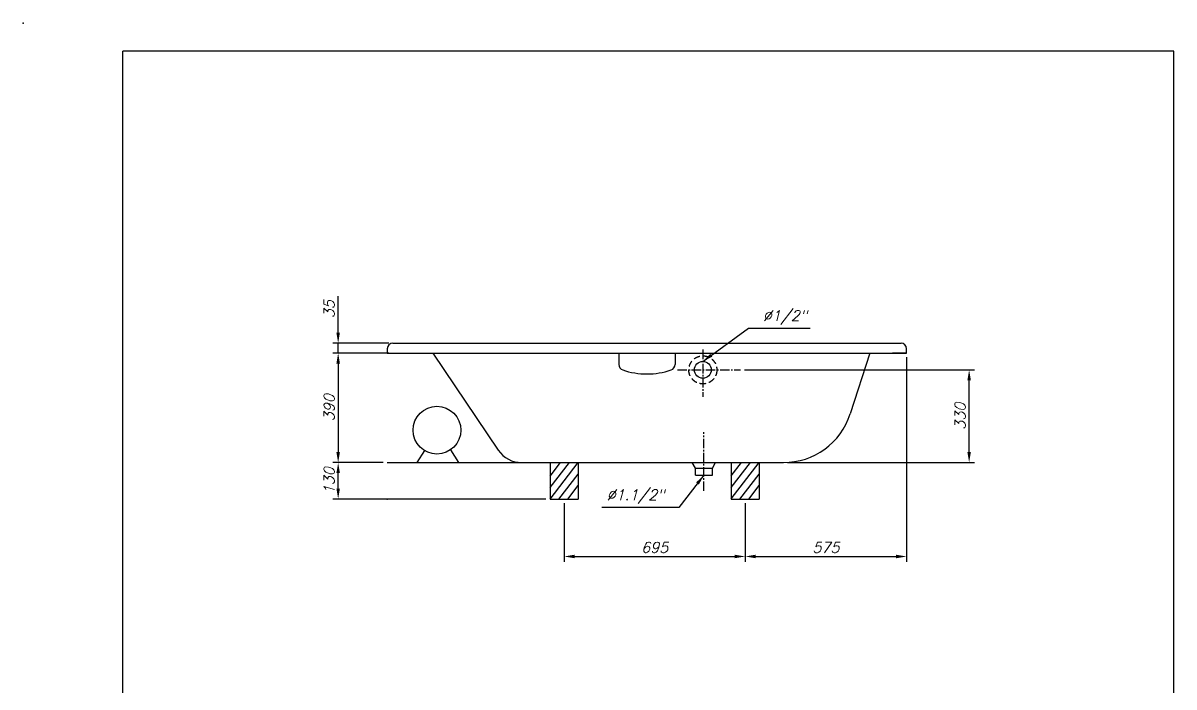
# Model space of a CAD drawing. Extents: x -9638 to -5438, y -3307 to 2633.
# Drawn here: x -9638 to -5538, y 269 to 2633 of the extents above; entities that cross this region are included whole.
import ezdxf

# ---------------------------------------------------------------- set-up
doc = ezdxf.new("R2010")
doc.units = 0
doc.header["$LTSCALE"] = 45
doc.header["$MEASUREMENT"] = 0
doc.linetypes.add('CENTER2', pattern=[1.125, 0.75, -0.125, 0.125, -0.125])
doc.linetypes.add('DASHED', pattern=[0.75, 0.5, -0.25])
doc.layers.get('DEFPOINTS').update_dxf_attribs({"linetype": 'CONTINUOUS'})
for name, color, linetype in [('CENTRO', 1, 'CENTER2'), ('ESTREITA', 1, 'CONTINUOUS'), ('LARGA', 7, 'CONTINUOUS'), ('RAHMEN07', 5, 'CONTINUOUS'), ('TRACEJADA', 3, 'DASHED')]:
    doc.layers.add(name, color=color, linetype=linetype)
doc.styles.add('FABIO', font='romans.shx', dxfattribs={"oblique": 15})
doc.dimstyles.new('FABIO_AGUIAR', dxfattribs={"dimscale": 15, "dimtxt": 2.5, "dimasz": 2.5, "dimexe": 1.25, "dimexo": 1, "dimgap": 0.9, "dimtad": 1, "dimtxsty": 'FABIO', "dimcen": 2.5, "dimclrt": 3, "dimazin": 3, "dimtfac": 1, "dimtmove": 0, "dimatfit": 3, "dimtolj": 1, "dimtzin": 0})

# ---------------------------------------------------------------- blocks, each defined once
blk = doc.blocks.new('*D9')
at = {"layer": 'DEFPOINTS', "color": 0}
for p in [(-8320.6, 1492.7), (-8515.6, 1457.7), (-8320.6, 1457.7)]:
    blk.add_point(p, dxfattribs=at)
at = {"layer": 'ESTREITA', "color": 0}
for p, q in [((-8515.6, 1530.2), (-8515.6, 1660)), ((-8335.6, 1492.7), (-8534.4, 1492.7)), ((-8515.6, 1457.7), (-8515.6, 1492.7)), ((-8335.6, 1457.7), (-8534.4, 1457.7)), ((-8515.6, 1420.2), (-8515.6, 1382.7))]:
    blk.add_line(p, q, dxfattribs=at)
for points in [[(-8521.9, 1530.2), (-8509.4, 1530.2), (-8515.6, 1492.7)], [(-8521.9, 1420.2), (-8509.4, 1420.2), (-8515.6, 1457.7)]]:
    blk.add_solid(points, dxfattribs=at)
at = {"layer": 'ESTREITA', "color": 3, "insert": (-8547.9, 1613.9), "char_height": 37.5, "attachment_point": 5, "rotation": 90, "style": 'FABIO'}
blk.add_mtext('\\A1;35', dxfattribs=at)
blk = doc.blocks.new('*D10')
at = {"layer": 'DEFPOINTS', "color": 0}
for p in [(-8340.6, 1457.7), (-8515.6, 1067.7), (-8340.6, 1067.7)]:
    blk.add_point(p, dxfattribs=at)
at = {"layer": 'ESTREITA', "color": 0}
for p, q in [((-8355.6, 1457.7), (-8534.4, 1457.7)), ((-8515.6, 1420.2), (-8515.6, 1105.2)), ((-8355.6, 1067.7), (-8534.4, 1067.7))]:
    blk.add_line(p, q, dxfattribs=at)
for points in [[(-8521.9, 1420.2), (-8509.4, 1420.2), (-8515.6, 1457.7)], [(-8521.9, 1105.2), (-8509.4, 1105.2), (-8515.6, 1067.7)]]:
    blk.add_solid(points, dxfattribs=at)
at = {"layer": 'ESTREITA', "color": 3, "insert": (-8547.9, 1262.7), "char_height": 37.5, "attachment_point": 5, "rotation": 90, "style": 'FABIO'}
blk.add_mtext('\\A1;390', dxfattribs=at)
blk = doc.blocks.new('*D11')
at = {"layer": 'DEFPOINTS', "color": 0}
for p in [(-8515.6, 1067.7), (-8355.6, 1067.7), (-7760.6, 937.7)]:
    blk.add_point(p, dxfattribs=at)
at = {"layer": 'ESTREITA', "color": 0}
for p, q in [((-8370.6, 1067.7), (-8534.4, 1067.7)), ((-8515.6, 975.2), (-8515.6, 1030.2)), ((-7775.6, 937.7), (-8534.4, 937.7))]:
    blk.add_line(p, q, dxfattribs=at)
for points in [[(-8521.9, 1030.2), (-8509.4, 1030.2), (-8515.6, 1067.7)], [(-8521.9, 975.2), (-8509.4, 975.2), (-8515.6, 937.7)]]:
    blk.add_solid(points, dxfattribs=at)
at = {"layer": 'ESTREITA', "color": 3, "insert": (-8547.9, 1002.7), "char_height": 37.5, "attachment_point": 5, "rotation": 90, "style": 'FABIO'}
blk.add_mtext('\\A1;130', dxfattribs=at)
blk = doc.blocks.new('*D12')
at = {"layer": 'DEFPOINTS', "color": 0}
for p in [(-7710.6, 937.7), (-7065.6, 937.7), (-7065.6, 733.2)]:
    blk.add_point(p, dxfattribs=at)
at = {"layer": 'ESTREITA', "color": 0}
for p, q in [((-7710.6, 922.7), (-7710.6, 714.5)), ((-7065.6, 922.7), (-7065.6, 714.5)), ((-7673.1, 733.2), (-7103.1, 733.2))]:
    blk.add_line(p, q, dxfattribs=at)
for points in [[(-7673.1, 739.5), (-7673.1, 727), (-7710.6, 733.2)], [(-7103.1, 739.5), (-7103.1, 727), (-7065.6, 733.2)]]:
    blk.add_solid(points, dxfattribs=at)
at = {"layer": 'ESTREITA', "color": 3, "insert": (-7388.1, 765.5), "char_height": 37.5, "attachment_point": 5, "style": 'FABIO'}
blk.add_mtext('\\A1;695', dxfattribs=at)
blk = doc.blocks.new('*D13')
at = {"layer": 'DEFPOINTS', "color": 0}
for p in [(-6490.6, 1457.7), (-7065.6, 922.7), (-6490.6, 733.2)]:
    blk.add_point(p, dxfattribs=at)
at = {"layer": 'ESTREITA', "color": 0}
for p, q in [((-6490.6, 1442.7), (-6490.6, 714.5)), ((-7065.6, 907.7), (-7065.6, 714.5)), ((-7028.1, 733.2), (-6528.1, 733.2))]:
    blk.add_line(p, q, dxfattribs=at)
for points in [[(-7028.1, 739.5), (-7028.1, 727), (-7065.6, 733.2)], [(-6528.1, 739.5), (-6528.1, 727), (-6490.6, 733.2)]]:
    blk.add_solid(points, dxfattribs=at)
at = {"layer": 'ESTREITA', "color": 3, "insert": (-6778.1, 765.5), "char_height": 37.5, "attachment_point": 5, "style": 'FABIO'}
blk.add_mtext('\\A1;575', dxfattribs=at)
blk = doc.blocks.new('*D14')
at = {"layer": 'DEFPOINTS', "color": 0}
for p in [(-7083, 1397.7), (-6267.9, 1397.7), (-6929.5, 1067.7)]:
    blk.add_point(p, dxfattribs=at)
at = {"layer": 'ESTREITA', "color": 0}
for p, q in [((-7068, 1397.7), (-6249.2, 1397.7)), ((-6267.9, 1105.2), (-6267.9, 1360.2)), ((-6914.5, 1067.7), (-6249.2, 1067.7))]:
    blk.add_line(p, q, dxfattribs=at)
for points in [[(-6274.2, 1360.2), (-6261.7, 1360.2), (-6267.9, 1397.7)], [(-6274.2, 1105.2), (-6261.7, 1105.2), (-6267.9, 1067.7)]]:
    blk.add_solid(points, dxfattribs=at)
at = {"layer": 'ESTREITA', "color": 3, "insert": (-6300.2, 1232.7), "char_height": 37.5, "attachment_point": 5, "rotation": 90, "style": 'FABIO'}
blk.add_mtext('\\A1;330', dxfattribs=at)

msp = doc.modelspace()

# ---------------------------------------------------------------- linework, layer by layer
at = {"layer": 'CENTRO'}
for p, q in [((-7216.535, 1469.784), (-7216.535, 1301.281)), ((-7307.284, 1397.74), (-7082.957, 1397.74)), ((-7212.517, 966.97), (-7212.517, 1175.515))]:
    msp.add_line(p, q, dxfattribs=at)
at = {"layer": 'ESTREITA'}
for p, q in [((-7760.589, 1019.746), (-7723.67, 1067.74)), ((-7760.589, 978.743), (-7692.13, 1067.74)), ((-7760.589, 937.74), (-7660.589, 1067.74)), ((-7115.589, 1020.123), (-7078.784, 1067.74)), ((-7115.589, 979.243), (-7047.186, 1067.74)), ((-7115.589, 938.364), (-7015.589, 1067.74)), ((-7729.048, 937.74), (-7660.589, 1026.737)), ((-7084.474, 937.74), (-7015.589, 1026.86)), ((-7697.507, 937.74), (-7660.589, 985.734)), ((-7052.876, 937.74), (-7015.589, 985.981))]:
    msp.add_line(p, q, dxfattribs=at)
at = {"layer": 'LARGA'}
for p, q in [((-8320.589, 1492.74), (-6510.589, 1492.74)), ((-8340.589, 1472.74), (-8340.589, 1457.74)), ((-8340.589, 1457.74), (-6490.589, 1457.74)), ((-8178.765, 1457.74), (-7945.25, 1111.792)), ((-8155.589, 1457.74), (-8105.589, 1457.74)), ((-8155.589, 1457.74), (-8105.589, 1457.74)), ((-7515.589, 1457.74), (-7515.589, 1416.585)), ((-7315.589, 1457.74), (-7315.589, 1416.585)), ((-6621.265, 1457.74), (-6691.641, 1240.646)), ((-6490.589, 1457.74), (-6540.589, 1457.74)), ((-6490.589, 1457.74), (-6490.589, 1472.74)), ((-8208.416, 1110.765), (-8235.816, 1067.74)), ((-8115.395, 1113.054), (-8086.537, 1067.74)), ((-8340.589, 1067.74), (-6929.457, 1067.74)), ((-7760.589, 1067.74), (-7760.589, 937.74)), ((-7660.589, 1067.74), (-7660.589, 937.74)), ((-7242.517, 1047.74), (-7254.064, 1067.74)), ((-7182.517, 1047.74), (-7170.97, 1067.74)), ((-7115.589, 1067.74), (-7115.589, 937.74)), ((-7015.589, 1067.74), (-7015.589, 937.74)), ((-7242.517, 1022.74), (-7242.517, 1047.74)), ((-7242.517, 1047.74), (-7182.517, 1047.74)), ((-7182.517, 1022.74), (-7182.517, 1047.74)), ((-7242.517, 1022.74), (-7182.517, 1022.74)), ((-7760.589, 937.74), (-7660.589, 937.74)), ((-7115.589, 937.74), (-7015.589, 937.74))]:
    msp.add_line(p, q, dxfattribs=at)
for centre, radius in [((-7216.535, 1397.74), 30), ((-8163.656, 1183.025), 85)]:
    msp.add_circle(centre, radius, dxfattribs=at)
for centre, radius, start, end in [((-8320.589, 1472.74), 20, 90, 180), ((-6510.589, 1472.74), 20, 0, 90), ((-7495.589, 1416.585), 20, 180, 250.972948), ((-7415.589, 1648.566), 265.388, 250.972948, 289.027052), ((-7335.589, 1416.585), 20, 289.027052, 0), ((-6929.457, 1317.74), 250, 270, 342.038617), ((-7862.365, 1167.74), 100, 214.01935, 270)]:
    msp.add_arc(centre, radius, start, end, dxfattribs=at)
for p in [(-9638.237, 2632.803), (-8340.589, 937.74)]:
    msp.add_point(p, dxfattribs=at)
at = {"layer": 'RAHMEN07'}
for p, q in [((-5538.237, 2532.803), (-9282.237, 2532.803)), ((-9282.237, -2207.197), (-9282.237, 2532.803)), ((-5538.237, -2207.197), (-5538.237, 2532.803))]:
    msp.add_line(p, q, dxfattribs=at)
at = {"layer": 'TRACEJADA'}
msp.add_circle((-7216.535, 1397.74), 50, dxfattribs=at)

# ---------------------------------------------------------------- texts
at = {"layer": 'ESTREITA', "color": 3, "char_height": 37.5, "style": 'FABIO'}
for s, insert, attachment_point in [('\\A1;%%C1/2"', (-7003.058, 1559.615), 7), ('%%C1.1/2"', (-7353.384, 921.65), 9)]:
    msp.add_mtext(s, dxfattribs=dict(at, insert=insert, attachment_point=attachment_point))

# ---------------------------------------------------------------- dimensions: what is measured, and where the dimension line sits
at = {"layer": 'ESTREITA'}
dim = msp.add_linear_dim(base=(-8515.644, 1457.74), p1=(-8320.589, 1492.74), p2=(-8320.589, 1457.74), angle=90, dimstyle='FABIO_AGUIAR', dxfattribs=at)
dim.commit()
dim.dimension.update_dxf_attribs({"geometry": '*D9', "text_midpoint": (-8515.644, 1613.878), "dimtype": 160})
for base, p1, p2, picture, middle in [((-8515.644, 1067.74), (-8340.589, 1457.74), (-8340.589, 1067.74), '*D10', (-8547.894, 1262.74)), ((-6267.937, 1397.74), (-6929.457, 1067.74), (-7082.957, 1397.74), '*D14', (-6300.187, 1232.74)), ((-8515.644, 1067.74), (-7760.589, 937.74), (-8355.589, 1067.74), '*D11', (-8547.894, 1002.74))]:
    dim = msp.add_linear_dim(base=base, p1=p1, p2=p2, angle=90, dimstyle='FABIO_AGUIAR', dxfattribs=at)
    dim.commit()
    dim.dimension.update_dxf_attribs({"geometry": picture, "text_midpoint": middle})
dim = msp.add_linear_dim(base=(-6490.589, 733.228), p1=(-7065.589, 922.74), p2=(-6490.589, 1457.74), dimstyle='FABIO_AGUIAR', dxfattribs=at)
dim.commit()
dim.dimension.update_dxf_attribs({"geometry": '*D13', "text_midpoint": (-6778.089, 765.478)})
dim = msp.add_linear_dim(base=(-7065.589, 733.228), p1=(-7710.589, 937.74), p2=(-7065.589, 937.74), text='695', dimstyle='FABIO_AGUIAR', dxfattribs=at)
dim.commit()
dim.dimension.update_dxf_attribs({"geometry": '*D12', "text_midpoint": (-7388.089, 765.478)})

# ---------------------------------------------------------------- leaders
at = {"layer": 'ESTREITA', "annotation_type": 0, "has_hookline": 1}
for points, hookline_direction, text_width in [([(-7216.535, 1427.74), (-7054.058, 1546.115), (-7016.558, 1546.115)], 0, 169.267), ([(-7212.517, 1022.74), (-7302.384, 908.15), (-7339.884, 908.15)], 1, 222.839)]:
    msp.add_leader(points, dimstyle='FABIO_AGUIAR', override={"dimgap": 0.9, "dimtad": 1}, dxfattribs=dict(at, hookline_direction=hookline_direction, text_width=text_width))

doc.saveas('drawing.dxf')
